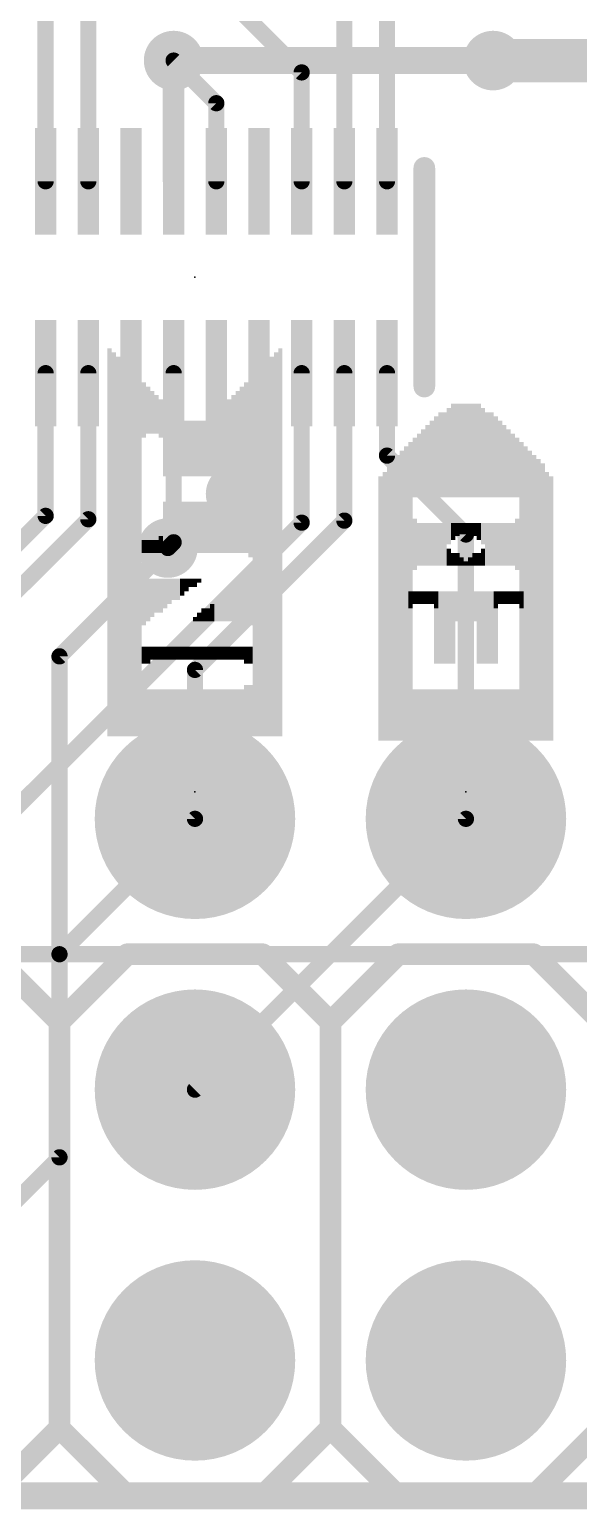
# Model space of a CAD drawing. Extents: x -26.2 to 60.5, y -16.3 to 39.9.
# Drawn here: x 14.96 to 20.1, y -0.13 to 13.75 of the extents above; entities that cross this region are included whole.
import ezdxf

# ---------------------------------------------------------------- set-up
doc = ezdxf.new("R2010")
doc.units = 0
for name, color, linetype in [('1', 12, 'CONTINUOUS'), ('16', 140, 'CONTINUOUS'), ('17', 183, 'CONTINUOUS'), ('18', 110, 'CONTINUOUS'), ('20', 53, 'CONTINUOUS'), ('21', 41, 'CONTINUOUS'), ('22', 40, 'CONTINUOUS'), ('23', 53, 'CONTINUOUS'), ('24', 53, 'CONTINUOUS'), ('51', 53, 'CONTINUOUS')]:
    doc.layers.add(name, color=color, linetype=linetype)

# ---------------------------------------------------------------- blocks, each defined once
blk = doc.blocks.new('RECT')
blk.add_solid([(-0.5, -0.5), (0.5, -0.5), (-0.5, 0.5), (0.5, 0.5)])
blk = doc.blocks.new('ROUNDP')
at = {"const_width": 0.5}
blk.add_lwpolyline([(0, -0.25, 1), (0, 0.25, 1), (0, -0.25)], format="xyb", dxfattribs=at)
blk = doc.blocks.new('ROUNDV')
at = {"const_width": 0.5}
blk.add_lwpolyline([(0, -0.25, 1), (0, 0.25, 1), (0, -0.25)], format="xyb", dxfattribs=at)

msp = doc.modelspace()

# ---------------------------------------------------------------- linework, layer by layer
at = {"layer": '1'}
for points, const_width in [([(16.31, 13.462), (19.304, 13.462)], 0.254), ([(15.24, 7.874), (16.256, 8.89)], 0.1524), ([(15.24, 5.08), (15.24, 7.874)], 0.1524), ([(12.7, 5.08), (15.24, 5.08)], 0.1524), ([(21.59, 5.08), (15.24, 5.08)], 0.1524), ([(0, 0), (33.02, 0)], 0.254)]:
    msp.add_lwpolyline(points, dxfattribs=dict(at, const_width=const_width))
for points, const_width in [([(16.31, 13.5255, 1), (16.31, 13.3985)], 0.127), ([(19.304, 13.3985, 1), (19.304, 13.5255)], 0.127), ([(16.2829, 8.8631, 1), (16.2291, 8.9169)], 0.0762), ([(15.2781, 7.874, 1), (15.2019, 7.874)], 0.0762), ([(15.2131, 7.9009, 1), (15.2669, 7.8471)], 0.0762), ([(15.24, 5.1181, 1), (15.24, 5.0419)], 0.0762), ([(15.24, 5.0419, 1), (15.24, 5.1181)], 0.0762), ([(15.2019, 5.08, 1), (15.2781, 5.08)], 0.0762)]:
    msp.add_lwpolyline(points, format="xyb", dxfattribs=dict(at, const_width=const_width))
at = {"layer": '16'}
for points, const_width in [([(15.51, 19.5046), (15.51, 12.33)], 0.1524), ([(15.11, 12.33), (15.11, 19.4735)], 0.1524), ([(15.8148, 15.0462), (17.51, 13.351)], 0.1524), ([(18.31, 14.246), (18.31, 12.33)], 0.1524), ([(17.91, 13.84), (17.91, 12.33)], 0.1524), ([(19.304, 13.462), (24.765, 13.462)], 0.4064), ([(16.31, 12.33), (16.31, 13.462)], 0.2032), ([(16.71, 13.062), (16.31, 13.462)], 0.1524), ([(17.51, 13.351), (17.51, 12.33)], 0.1524), ([(16.71, 12.33), (16.71, 13.062)], 0.1524), ([(15.11, 10.53), (15.11, 9.1918)], 0.1524), ([(15.51, 10.53), (15.51, 9.16)], 0.1524), ([(16.31, 8.944), (16.31, 10.53)], 0.1524), ([(17.51, 10.53), (17.51, 9.128)], 0.1524), ([(17.91, 10.53), (17.91, 9.147)], 0.1524), ([(18.31, 10.53), (18.31, 9.757)], 0.1524), ([(19.05, 9.017), (18.31, 9.757)], 0.1524), ([(15.11, 9.1918), (13.843, 7.9248)], 0.1524), ([(15.51, 9.16), (13.97, 7.62)], 0.1524), ([(17.51, 9.128), (14.732, 6.35)], 0.1524), ([(17.91, 9.147), (16.51, 7.747)], 0.1524), ([(19.05, 9.017), (19.05, 6.35)], 0.1524), ([(16.256, 8.89), (16.31, 8.944)], 0.1524), ([(16.51, 6.35), (16.51, 7.747)], 0.1524), ([(15.24, 5.08), (16.51, 6.35)], 0.1524), ([(16.51, 3.81), (19.05, 6.35)], 0.1524), ([(15.24, 3.175), (15.24, 5.08)], 0.1524), ([(14.605, 2.54), (15.24, 3.175)], 0.1524), ([(0, 0), (33.02, 0)], 0.254)]:
    msp.add_lwpolyline(points, dxfattribs=dict(at, const_width=const_width))
for points, const_width in [([(19.304, 13.5636, 1), (19.304, 13.3604)], 0.2032), ([(16.3608, 13.462, 1), (16.2592, 13.462)], 0.1016), ([(16.3369, 13.4889, 1), (16.2831, 13.4351)], 0.0762), ([(17.5481, 13.351, 1), (17.4719, 13.351)], 0.0762), ([(17.4831, 13.3241, 1), (17.5369, 13.3779)], 0.0762), ([(16.7481, 13.062, 1), (16.6719, 13.062)], 0.0762), ([(16.6831, 13.0351, 1), (16.7369, 13.0889)], 0.0762), ([(15.0719, 12.33, 1), (15.1481, 12.33)], 0.0762), ([(15.4719, 12.33, 1), (15.5481, 12.33)], 0.0762), ([(16.2592, 12.33, 1), (16.3608, 12.33)], 0.1016), ([(16.6719, 12.33, 1), (16.7481, 12.33)], 0.0762), ([(17.4719, 12.33, 1), (17.5481, 12.33)], 0.0762), ([(17.8719, 12.33, 1), (17.9481, 12.33)], 0.0762), ([(18.2719, 12.33, 1), (18.3481, 12.33)], 0.0762), ([(15.1481, 10.53, 1), (15.0719, 10.53)], 0.0762), ([(15.5481, 10.53, 1), (15.4719, 10.53)], 0.0762), ([(16.3481, 10.53, 1), (16.2719, 10.53)], 0.0762), ([(17.5481, 10.53, 1), (17.4719, 10.53)], 0.0762), ([(17.9481, 10.53, 1), (17.8719, 10.53)], 0.0762), ([(18.3481, 10.53, 1), (18.2719, 10.53)], 0.0762), ([(18.2719, 9.757, 1), (18.3481, 9.757)], 0.0762), ([(18.3369, 9.7839, 1), (18.2831, 9.7301)], 0.0762), ([(15.0719, 9.1918, 1), (15.1481, 9.1918)], 0.0762), ([(15.1369, 9.1649, 1), (15.0831, 9.2187)], 0.0762), ([(15.4719, 9.16, 1), (15.5481, 9.16)], 0.0762), ([(15.5369, 9.1331, 1), (15.4831, 9.1869)], 0.0762), ([(17.4719, 9.128, 1), (17.5481, 9.128)], 0.0762), ([(17.5369, 9.1011, 1), (17.4831, 9.1549)], 0.0762), ([(17.8719, 9.147, 1), (17.9481, 9.147)], 0.0762), ([(17.9369, 9.1201, 1), (17.8831, 9.1739)], 0.0762), ([(19.0881, 9.017, 1), (19.0119, 9.017)], 0.0762), ([(19.0231, 8.9901, 1), (19.0769, 9.0439)], 0.0762), ([(16.2291, 8.9169, 1), (16.2829, 8.8631)], 0.0762), ([(16.2719, 8.944, 1), (16.3481, 8.944)], 0.0762), ([(16.3369, 8.9171, 1), (16.2831, 8.9709)], 0.0762), ([(16.5481, 7.747, 1), (16.4719, 7.747)], 0.0762), ([(16.4831, 7.7739, 1), (16.5369, 7.7201)], 0.0762), ([(16.4719, 6.35, 1), (16.5481, 6.35)], 0.0762), ([(16.5369, 6.3231, 1), (16.4831, 6.3769)], 0.0762), ([(19.0119, 6.35, 1), (19.0881, 6.35)], 0.0762), ([(19.0769, 6.3231, 1), (19.0231, 6.3769)], 0.0762), ([(15.2781, 5.08, 1), (15.2019, 5.08)], 0.0762), ([(15.2131, 5.1069, 1), (15.2669, 5.0531)], 0.0762), ([(16.4831, 3.8369, 1), (16.5369, 3.7831)], 0.0762), ([(15.2019, 3.175, 1), (15.2781, 3.175)], 0.0762), ([(15.2669, 3.1481, 1), (15.2131, 3.2019)], 0.0762)]:
    msp.add_lwpolyline(points, format="xyb", dxfattribs=dict(at, const_width=const_width))
at = {"layer": '20', "const_width": 0.2032}
msp.add_lwpolyline([(0, 0), (33.02, 0)], dxfattribs=at)
at = {"layer": '21', "const_width": 0.2032}
for points in [[(15.24, 4.445), (14.605, 5.08)], [(15.24, 4.445), (15.875, 5.08)], [(15.875, 5.08), (17.145, 5.08)], [(17.78, 4.445), (17.145, 5.08)], [(17.78, 4.445), (18.415, 5.08)], [(18.415, 5.08), (19.685, 5.08)], [(19.685, 5.08), (20.32, 4.445)], [(15.24, 0.635), (15.24, 4.445)], [(17.78, 0.635), (17.78, 4.445)], [(14.605, 0), (15.24, 0.635)], [(15.875, 0), (15.24, 0.635)], [(17.145, 0), (17.78, 0.635)], [(18.415, 0), (17.78, 0.635)], [(20.32, 0.635), (19.685, 0)], [(17.145, 0), (15.875, 0)], [(19.685, 0), (18.415, 0)]]:
    msp.add_lwpolyline(points, dxfattribs=at)
at = {"layer": '21', "const_width": 0.1016}
for points in [[(15.875, 5.1308, 1), (15.875, 5.0292)], [(15.9109, 5.0441, 1), (15.8391, 5.1159)], [(17.1809, 5.1159, 1), (17.1091, 5.0441)], [(17.145, 5.0292, 1), (17.145, 5.1308)], [(18.415, 5.1308, 1), (18.415, 5.0292)], [(18.4509, 5.0441, 1), (18.3791, 5.1159)], [(19.7209, 5.1159, 1), (19.6491, 5.0441)], [(19.685, 5.0292, 1), (19.685, 5.1308)], [(15.2908, 4.445, 1), (15.1892, 4.445)], [(15.2041, 4.4809, 1), (15.2759, 4.4091)], [(15.2041, 4.4091, 1), (15.2759, 4.4809)], [(17.8308, 4.445, 1), (17.7292, 4.445)], [(17.7441, 4.4809, 1), (17.8159, 4.4091)], [(17.7441, 4.4091, 1), (17.8159, 4.4809)], [(15.2759, 0.6709, 1), (15.2041, 0.5991)], [(15.2759, 0.5991, 1), (15.2041, 0.6709)], [(17.8159, 0.6709, 1), (17.7441, 0.5991)], [(17.8159, 0.5991, 1), (17.7441, 0.6709)], [(15.1892, 0.635, 1), (15.2908, 0.635)], [(17.7292, 0.635, 1), (17.8308, 0.635)], [(15.875, 0.0508, 1), (15.875, -0.0508)], [(15.8391, -0.0359, 1), (15.9109, 0.0359)], [(17.1091, 0.0359, 1), (17.1809, -0.0359)], [(17.145, -0.0508, 1), (17.145, 0.0508)], [(18.415, 0.0508, 1), (18.415, -0.0508)], [(18.3791, -0.0359, 1), (18.4509, 0.0359)], [(19.6491, 0.0359, 1), (19.7209, -0.0359)], [(19.685, -0.0508, 1), (19.685, 0.0508)]]:
    msp.add_lwpolyline(points, format="xyb", dxfattribs=at)
at = {"layer": '22', "const_width": 0.2032}
msp.add_lwpolyline([(18.66, 10.405), (18.66, 12.455)], dxfattribs=at)
at = {"layer": '22', "const_width": 0.1016}
for points in [[(18.7108, 12.455, 1), (18.6092, 12.455)], [(18.6092, 10.405, 1), (18.7108, 10.405)]]:
    msp.add_lwpolyline(points, format="xyb", dxfattribs=at)
at = {"layer": '23'}
for p in [(16.51, 6.604), (19.05, 6.604)]:
    msp.add_point(p, dxfattribs=at)
at = {"layer": '24'}
for p in [(16.51, 11.43), (19.05, 6.604)]:
    msp.add_point(p, dxfattribs=at)

# ---------------------------------------------------------------- block references
at = {"layer": '16', "yscale": 0.2, "rotation": 270}
for p in [(15.11, 12.33), (15.51, 12.33), (15.91, 12.33), (16.31, 12.33), (16.71, 12.33), (17.11, 12.33), (17.51, 12.33), (17.91, 12.33), (18.31, 12.33), (15.11, 10.53), (15.51, 10.53), (15.91, 10.53), (16.31, 10.53), (16.71, 10.53), (17.11, 10.53), (17.51, 10.53), (17.91, 10.53), (18.31, 10.53)]:
    msp.add_blockref('RECT', p, dxfattribs=at)
at = {"layer": '17', "xscale": 1.8796, "yscale": 1.8796}
for p, rotation in [((16.51, 6.35), 90), ((16.51, 6.35), 90), ((19.05, 6.35), 90), ((19.05, 6.35), 90), ((16.51, 3.81), 270), ((16.51, 3.81), 270), ((19.05, 3.81), 270), ((19.05, 3.81), 270), ((16.51, 1.27), 90), ((16.51, 1.27), 90), ((19.05, 1.27), 90), ((19.05, 1.27), 90)]:
    msp.add_blockref('ROUNDP', p, dxfattribs=dict(at, rotation=rotation))
at = {"layer": '18', "xscale": 0.5588, "yscale": 0.5588}
for p in [(16.31, 13.462), (16.31, 13.462), (19.304, 13.462), (19.304, 13.462), (16.891, 9.398), (16.891, 9.398), (16.256, 8.89), (16.256, 8.89)]:
    msp.add_blockref('ROUNDV', p, dxfattribs=at)
at = {"layer": '21', "yscale": 0.04, "rotation": 90}
for p, xscale in [((15.71, 8.944), 3.64), ((15.75, 8.924), 3.6), ((17.27, 8.924), 3.6), ((17.31, 8.944), 3.64), ((15.79, 8.904), 3.56), ((15.83, 8.884), 3.52), ((15.87, 8.864), 3.48), ((15.91, 8.844), 3.44), ((17.11, 8.844), 3.44), ((17.15, 8.864), 3.48), ((17.19, 8.884), 3.52), ((17.23, 8.904), 3.56), ((15.95, 8.824), 3.4), ((15.99, 8.804), 3.36), ((16.03, 10.184), 0.52), ((16.99, 10.004), 0.88), ((17.03, 10.004), 0.96), ((17.07, 8.824), 3.4), ((16.07, 10.184), 0.44), ((16.11, 10.164), 0.4), ((16.15, 10.144), 0.36), ((16.19, 10.104), 0.36), ((16.83, 9.924), 0.72), ((16.87, 9.944), 0.76), ((16.91, 9.964), 0.8), ((16.95, 9.984), 0.84), ((16.23, 9.904), 0.68), ((16.27, 9.884), 0.64), ((16.31, 9.864), 0.6), ((16.71, 9.864), 0.6), ((16.75, 9.884), 0.64), ((16.79, 9.904), 0.68), ((18.81, 9.764), 0.8), ((18.85, 9.764), 0.8), ((18.89, 9.784), 0.84), ((18.93, 9.804), 0.88), ((18.97, 9.804), 0.88), ((19.01, 9.804), 0.88), ((19.05, 9.804), 0.88), ((19.09, 9.804), 0.88), ((19.13, 9.804), 0.88), ((19.17, 9.804), 0.88), ((19.21, 9.784), 0.84), ((19.25, 9.764), 0.8), ((19.29, 9.764), 0.8), ((16.35, 9.844), 0.56), ((16.39, 9.824), 0.52), ((16.43, 9.824), 0.52), ((16.47, 9.824), 0.52), ((16.51, 9.824), 0.52), ((16.55, 9.824), 0.52), ((16.59, 9.824), 0.52), ((16.63, 9.824), 0.52), ((16.67, 9.844), 0.56), ((18.65, 9.684), 0.64), ((18.69, 9.704), 0.68), ((18.73, 9.724), 0.72), ((18.77, 9.744), 0.76), ((19.33, 9.744), 0.76), ((19.37, 9.724), 0.72), ((19.41, 9.704), 0.68), ((19.45, 9.684), 0.64), ((18.53, 8.484), 2.8), ((18.57, 9.644), 0.56), ((18.61, 9.664), 0.6), ((19.49, 9.664), 0.6), ((19.53, 9.644), 0.56), ((19.57, 9.604), 0.56), ((18.37, 8.404), 2.64), ((18.41, 8.424), 2.68), ((18.45, 8.444), 2.72), ((18.49, 8.464), 2.76), ((19.61, 8.464), 2.76), ((19.65, 8.444), 2.72), ((19.69, 8.424), 2.68), ((19.73, 8.404), 2.64), ((18.29, 8.344), 2.52), ((18.33, 8.384), 2.6), ((19.77, 8.384), 2.6), ((19.81, 8.344), 2.52), ((18.25, 8.324), 2.48), ((19.85, 8.324), 2.48), ((16.23, 9.084), 0.48), ((16.27, 9.084), 0.48), ((16.31, 9.084), 0.48), ((16.35, 9.084), 0.48), ((16.39, 9.084), 0.48), ((16.43, 9.084), 0.48), ((16.47, 9.084), 0.48), ((16.51, 9.084), 0.48), ((16.55, 9.084), 0.48), ((16.59, 9.084), 0.48), ((16.63, 9.084), 0.48), ((16.67, 9.084), 0.48), ((16.71, 9.084), 0.48), ((16.75, 9.084), 0.48), ((16.79, 9.084), 0.48), ((16.83, 9.084), 0.48), ((16.87, 9.084), 0.48), ((16.91, 9.084), 0.48), ((16.95, 9.084), 0.48), ((16.99, 9.084), 0.48), ((17.03, 9.084), 0.56), ((18.57, 8.924), 0.48), ((19.57, 8.924), 0.48), ((18.61, 8.924), 0.4), ((18.65, 8.944), 0.36), ((18.69, 8.964), 0.32), ((18.73, 8.964), 0.32), ((18.77, 8.984), 0.28), ((18.81, 9.004), 0.24), ((18.85, 9.024), 0.2), ((18.89, 9.024), 0.2), ((18.93, 9.044), 0.16), ((18.97, 9.064), 0.12), ((19.01, 9.084), 0.08), ((19.05, 9.084), 0.08), ((19.09, 9.104), 0.04), ((19.41, 8.884), 0.32), ((19.45, 8.904), 0.36), ((19.49, 8.904), 0.36), ((19.53, 8.924), 0.4), ((16.03, 8.904), 0.12), ((16.07, 8.904), 0.12), ((16.11, 8.904), 0.12), ((16.15, 8.904), 0.12), ((16.19, 8.924), 0.16), ((19.21, 8.804), 0.16), ((19.25, 8.824), 0.2), ((19.29, 8.844), 0.24), ((19.33, 8.844), 0.24), ((19.37, 8.864), 0.28), ((19.05, 8.744), 0.04), ((19.09, 8.764), 0.08), ((19.13, 8.784), 0.12), ((19.17, 8.784), 0.12), ((16.03, 8.404), 0.48), ((17.03, 8.404), 0.48), ((16.07, 8.404), 0.4), ((16.11, 8.424), 0.36), ((16.15, 8.444), 0.32), ((16.19, 8.444), 0.32), ((16.23, 8.464), 0.28), ((16.27, 8.484), 0.24), ((16.31, 8.504), 0.2), ((16.35, 8.504), 0.2), ((16.39, 8.524), 0.16), ((16.43, 8.544), 0.12), ((16.47, 8.564), 0.08), ((16.51, 8.564), 0.08), ((16.55, 8.584), 0.04), ((16.83, 8.344), 0.28), ((16.87, 8.364), 0.32), ((16.91, 8.384), 0.36), ((16.95, 8.384), 0.36), ((16.99, 8.404), 0.4), ((18.57, 8.424), 0.12), ((18.61, 8.424), 0.12), ((18.65, 8.424), 0.12), ((18.69, 8.424), 0.12), ((18.73, 8.424), 0.12), ((18.77, 8.404), 0.16), ((18.81, 8.144), 0.68), ((18.85, 8.144), 0.68), ((18.89, 8.144), 0.68), ((18.93, 8.144), 0.68), ((18.97, 8.344), 0.28), ((19.01, 8.344), 0.28), ((19.05, 8.344), 0.28), ((19.09, 8.344), 0.28), ((19.13, 8.344), 0.28), ((19.17, 8.324), 0.32), ((19.21, 8.144), 0.68), ((19.25, 8.144), 0.68), ((19.29, 8.144), 0.68), ((19.33, 8.144), 0.68), ((19.37, 8.424), 0.12), ((19.41, 8.424), 0.12), ((19.45, 8.424), 0.12), ((19.49, 8.424), 0.12), ((19.53, 8.424), 0.12), ((19.57, 8.404), 0.16), ((16.67, 8.284), 0.16), ((16.71, 8.304), 0.2), ((16.75, 8.324), 0.24), ((16.79, 8.324), 0.24), ((16.51, 8.224), 0.04), ((16.55, 8.244), 0.08), ((16.59, 8.264), 0.12), ((16.63, 8.264), 0.12), ((16.03, 7.884), 0.16), ((16.07, 7.884), 0.16), ((16.11, 7.904), 0.12), ((16.15, 7.904), 0.12), ((16.19, 7.904), 0.12), ((16.23, 7.904), 0.12), ((16.27, 7.904), 0.12), ((16.31, 7.904), 0.12), ((16.35, 7.904), 0.12), ((16.39, 7.904), 0.12), ((16.43, 7.904), 0.12), ((16.47, 7.904), 0.12), ((16.51, 7.904), 0.12), ((16.55, 7.904), 0.12), ((16.59, 7.904), 0.12), ((16.63, 7.904), 0.12), ((16.67, 7.904), 0.12), ((16.71, 7.904), 0.12), ((16.75, 7.904), 0.12), ((16.79, 7.904), 0.12), ((16.83, 7.904), 0.12), ((16.87, 7.904), 0.12), ((16.91, 7.904), 0.12), ((16.95, 7.904), 0.12), ((16.99, 7.884), 0.16), ((17.03, 7.884), 0.16), ((16.03, 7.364), 0.48), ((16.07, 7.344), 0.44), ((16.11, 7.344), 0.44), ((16.15, 7.344), 0.44), ((16.19, 7.344), 0.44), ((16.23, 7.344), 0.44), ((16.27, 7.344), 0.44), ((16.31, 7.344), 0.44), ((16.35, 7.344), 0.44), ((16.39, 7.344), 0.44), ((16.43, 7.344), 0.44), ((16.47, 7.344), 0.44), ((16.51, 7.344), 0.44), ((16.55, 7.344), 0.44), ((16.59, 7.344), 0.44), ((16.63, 7.344), 0.44), ((16.67, 7.344), 0.44), ((16.71, 7.344), 0.44), ((16.75, 7.344), 0.44), ((16.79, 7.344), 0.44), ((16.83, 7.344), 0.44), ((16.87, 7.344), 0.44), ((16.91, 7.344), 0.44), ((16.95, 7.344), 0.44), ((16.99, 7.364), 0.48), ((17.03, 7.364), 0.48), ((18.57, 7.324), 0.48), ((18.61, 7.324), 0.48), ((18.65, 7.324), 0.48), ((18.69, 7.324), 0.48), ((18.73, 7.324), 0.48), ((18.77, 7.324), 0.48), ((18.81, 7.324), 0.48), ((18.85, 7.324), 0.48), ((18.89, 7.324), 0.48), ((18.93, 7.324), 0.48), ((18.97, 7.324), 0.48), ((19.01, 7.324), 0.48), ((19.05, 7.324), 0.48), ((19.09, 7.324), 0.48), ((19.13, 7.324), 0.48), ((19.17, 7.324), 0.48), ((19.21, 7.324), 0.48), ((19.25, 7.324), 0.48), ((19.29, 7.324), 0.48), ((19.33, 7.324), 0.48), ((19.37, 7.324), 0.48), ((19.41, 7.324), 0.48), ((19.45, 7.324), 0.48), ((19.49, 7.324), 0.48), ((19.53, 7.324), 0.48), ((19.57, 7.324), 0.48)]:
    msp.add_blockref('RECT', p, dxfattribs=dict(at, xscale=xscale))
at = {"layer": '22', "yscale": 0.04, "rotation": 90}
for p, xscale in [((18.81, 9.764), 0.8), ((18.85, 9.764), 0.8), ((18.89, 9.784), 0.84), ((18.93, 9.804), 0.88), ((18.97, 9.804), 0.88), ((19.01, 9.804), 0.88), ((19.05, 9.804), 0.88), ((19.09, 9.804), 0.88), ((19.13, 9.804), 0.88), ((19.17, 9.804), 0.88), ((19.21, 9.784), 0.84), ((19.25, 9.764), 0.8), ((19.29, 9.764), 0.8), ((18.65, 9.684), 0.64), ((18.69, 9.704), 0.68), ((18.73, 9.724), 0.72), ((18.77, 9.744), 0.76), ((19.33, 9.744), 0.76), ((19.37, 9.724), 0.72), ((19.41, 9.704), 0.68), ((19.45, 9.684), 0.64), ((18.53, 9.604), 0.56), ((18.57, 9.644), 0.56), ((18.61, 9.664), 0.6), ((19.49, 9.664), 0.6), ((19.53, 9.644), 0.56), ((19.57, 8.484), 2.8), ((18.37, 8.404), 2.64), ((18.41, 8.424), 2.68), ((18.45, 8.444), 2.72), ((18.49, 8.464), 2.76), ((19.61, 8.464), 2.76), ((19.65, 8.444), 2.72), ((19.69, 8.424), 2.68), ((19.73, 8.404), 2.64), ((18.29, 8.344), 2.52), ((18.33, 8.384), 2.6), ((19.77, 8.384), 2.6), ((19.81, 8.344), 2.52), ((18.25, 8.324), 2.48), ((19.85, 8.324), 2.48), ((18.53, 8.924), 0.48), ((19.53, 8.924), 0.48), ((18.57, 8.924), 0.4), ((18.61, 8.904), 0.36), ((18.65, 8.904), 0.36), ((18.69, 8.884), 0.32), ((19.01, 9.104), 0.04), ((19.05, 9.084), 0.08), ((19.09, 9.084), 0.08), ((19.13, 9.064), 0.12), ((19.17, 9.044), 0.16), ((19.21, 9.024), 0.2), ((19.25, 9.024), 0.2), ((19.29, 9.004), 0.24), ((19.33, 8.984), 0.28), ((19.37, 8.964), 0.32), ((19.41, 8.964), 0.32), ((19.45, 8.944), 0.36), ((19.49, 8.924), 0.4), ((18.73, 8.864), 0.28), ((18.77, 8.844), 0.24), ((18.81, 8.844), 0.24), ((18.85, 8.824), 0.2), ((18.89, 8.804), 0.16), ((18.93, 8.784), 0.12), ((18.97, 8.784), 0.12), ((19.01, 8.764), 0.08), ((19.05, 8.744), 0.04), ((18.53, 8.404), 0.16), ((18.57, 8.424), 0.12), ((18.61, 8.424), 0.12), ((18.65, 8.424), 0.12), ((18.69, 8.424), 0.12), ((18.73, 8.424), 0.12), ((18.77, 8.144), 0.68), ((18.81, 8.144), 0.68), ((18.85, 8.144), 0.68), ((18.89, 8.144), 0.68), ((18.93, 8.324), 0.32), ((18.97, 8.344), 0.28), ((19.01, 8.344), 0.28), ((19.05, 8.344), 0.28), ((19.09, 8.344), 0.28), ((19.13, 8.344), 0.28), ((19.17, 8.144), 0.68), ((19.21, 8.144), 0.68), ((19.25, 8.144), 0.68), ((19.29, 8.144), 0.68), ((19.33, 8.404), 0.16), ((19.37, 8.424), 0.12), ((19.41, 8.424), 0.12), ((19.45, 8.424), 0.12), ((19.49, 8.424), 0.12), ((19.53, 8.424), 0.12), ((18.53, 7.324), 0.48), ((18.57, 7.324), 0.48), ((18.61, 7.324), 0.48), ((18.65, 7.324), 0.48), ((18.69, 7.324), 0.48), ((18.73, 7.324), 0.48), ((18.77, 7.324), 0.48), ((18.81, 7.324), 0.48), ((18.85, 7.324), 0.48), ((18.89, 7.324), 0.48), ((18.93, 7.324), 0.48), ((18.97, 7.324), 0.48), ((19.01, 7.324), 0.48), ((19.05, 7.324), 0.48), ((19.09, 7.324), 0.48), ((19.13, 7.324), 0.48), ((19.17, 7.324), 0.48), ((19.21, 7.324), 0.48), ((19.25, 7.324), 0.48), ((19.29, 7.324), 0.48), ((19.33, 7.324), 0.48), ((19.37, 7.324), 0.48), ((19.41, 7.324), 0.48), ((19.45, 7.324), 0.48), ((19.49, 7.324), 0.48), ((19.53, 7.324), 0.48)]:
    msp.add_blockref('RECT', p, dxfattribs=dict(at, xscale=xscale))
at = {"layer": '51', "xscale": 0.508, "yscale": 0.508}
for p in [(16.51, 6.35), (19.05, 6.35), (16.51, 1.27), (19.05, 1.27)]:
    msp.add_blockref('RECT', p, dxfattribs=at)
at = {"layer": '51', "xscale": 0.508, "yscale": 0.508, "rotation": 180}
for p in [(16.51, 3.81), (19.05, 3.81)]:
    msp.add_blockref('RECT', p, dxfattribs=at)

doc.saveas('drawing.dxf')
